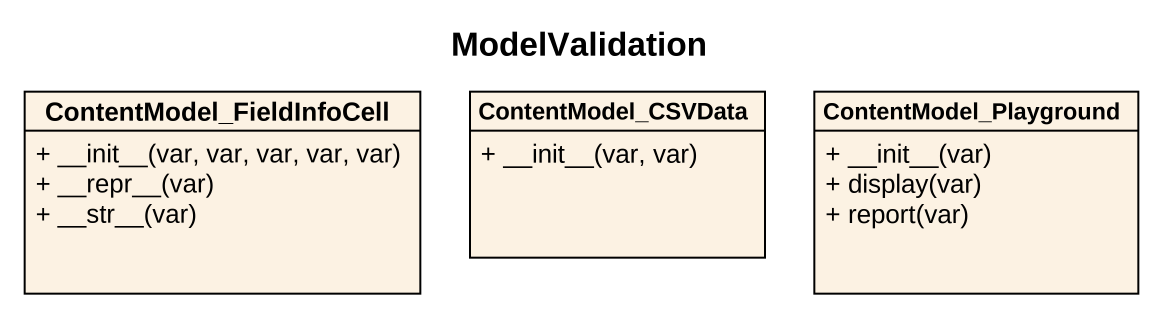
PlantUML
@startuml
title ModelValidation
hide circle
hide empty members
skinparam classAttributeIconSize 0
class ContentModel_FieldInfoCell {
  + ~__init~__(var, var, var, var, var)
  + ~__repr~__(var)
  + ~__str~__(var)
}
class ContentModel_CSVData {
  + ~__init~__(var, var)
}
class ContentModel_Playground {
  + ~__init~__(var)
  + display(var)
  + report(var)
}
@enduml
